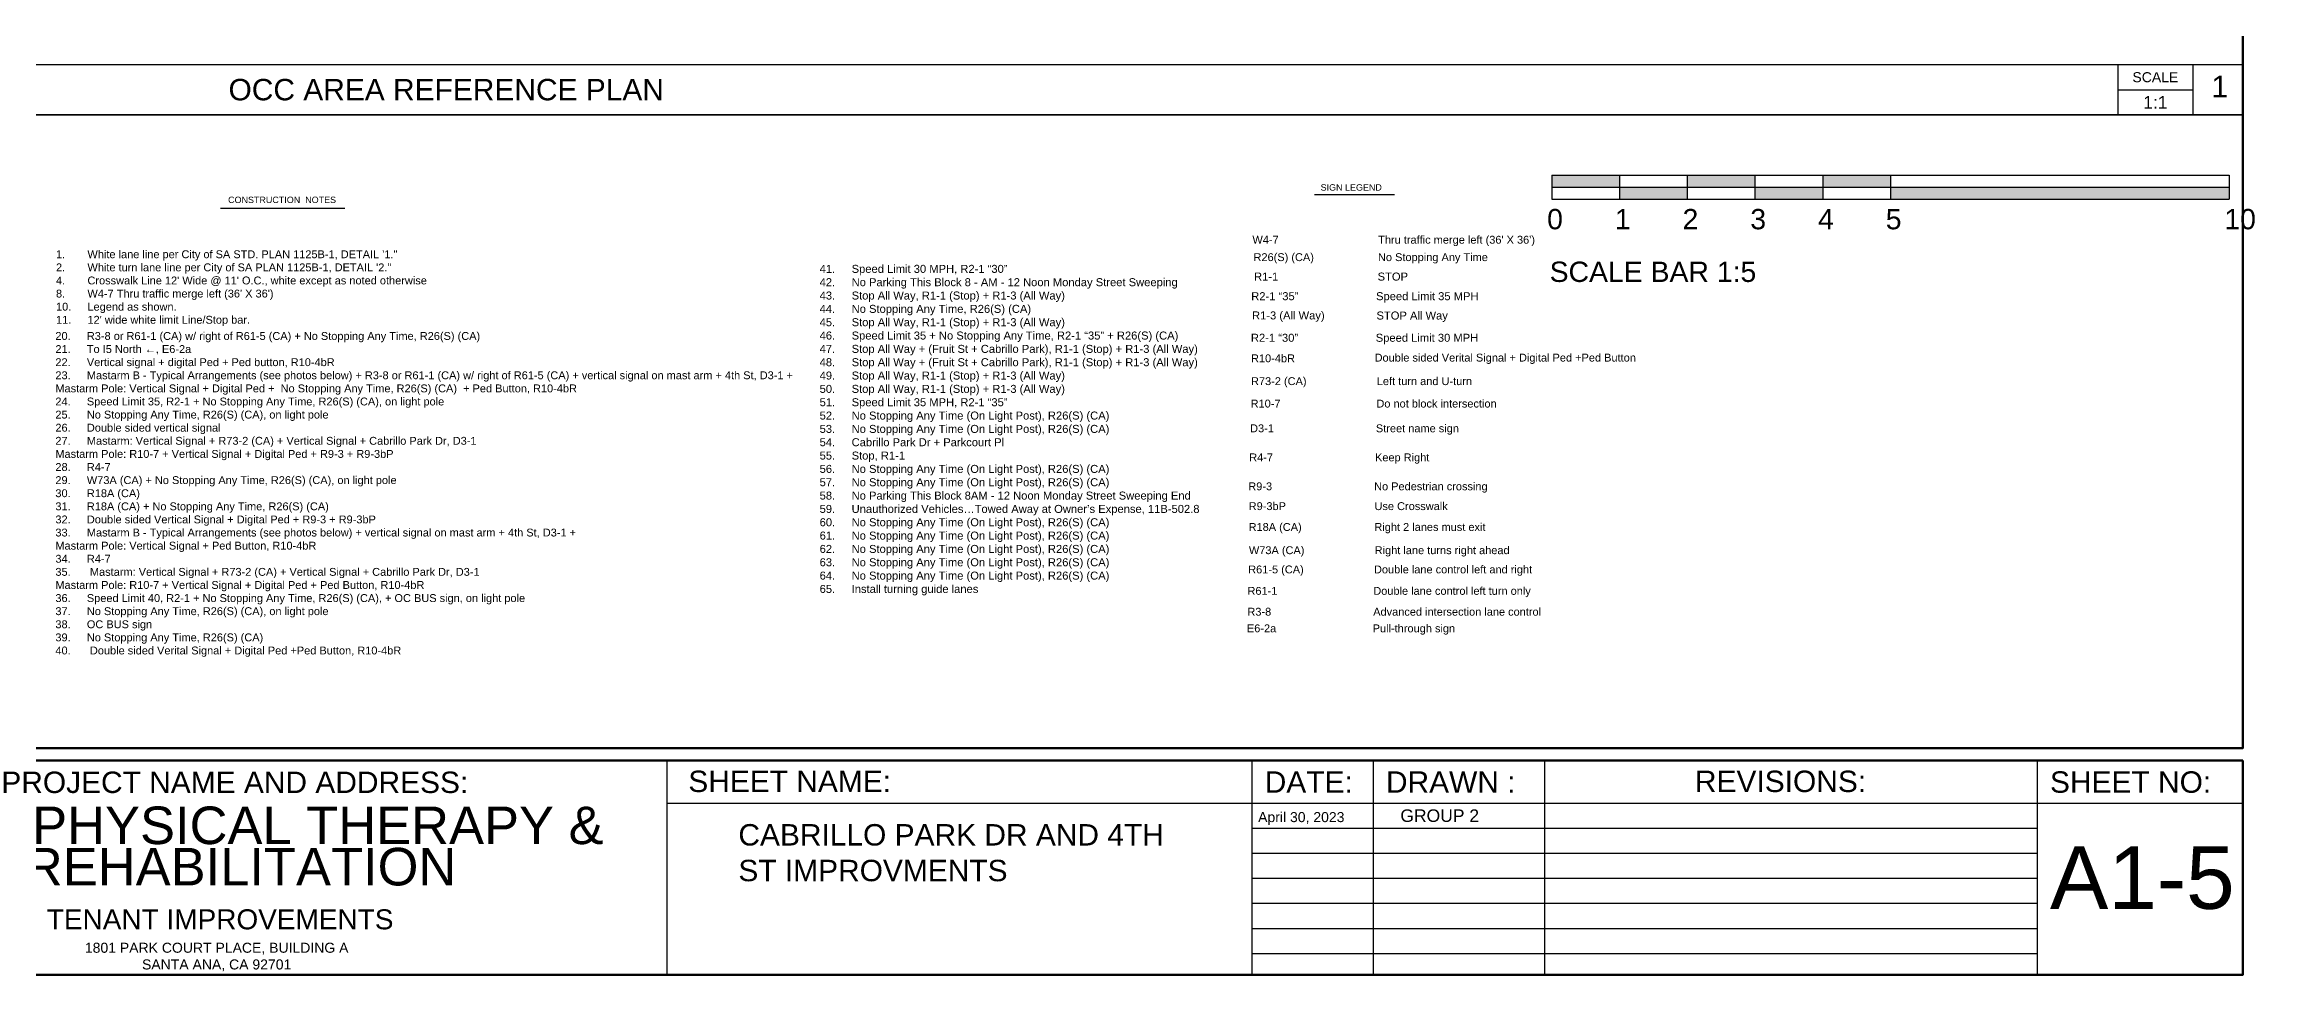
# Paper-space layout 'Layout1' of a CAD drawing. Header units: inches. Extents: x 0 to 36, y 0 to 23.6.
# Drawn here: x 13.95 to 36.02, y 0.09 to 9.38 of the extents above; entities that cross this region are included whole.
import ezdxf

# ---------------------------------------------------------------- set-up
doc = ezdxf.new("R2010")
doc.units = ezdxf.units.IN
doc.header["$MEASUREMENT"] = 0
doc.layers.get('0').update_dxf_attribs({"lineweight": 30})
doc.layers.add('BLOCK TEXT', color=7, linetype='Continuous')
doc.layers.add('C-SIDEWALK-CURB', color=92, linetype='Continuous')
doc.styles.add('Sheet', font='arial.ttf', dxfattribs={"height": 0.375})
doc.styles.get("Standard").update_dxf_attribs({"font": 'arial.ttf'})
doc.styles.add('WORKING', font='arial.ttf')

# ---------------------------------------------------------------- blocks, each defined once
blk = doc.blocks.new('TITLEBLOCK ARCHD24X36')
for p, q in [((35.909, 9.514), (0.031, 9.514)), ((35.909, 9.014), (0.031, 9.014)), ((20.176, 0.428), (20.176, 2.566)), ((26.017, 0.428), (26.017, 2.566)), ((27.227, 0.428), (27.227, 2.566)), ((28.937, 0.428), (28.937, 2.566)), ((33.857, 0.428), (33.857, 2.566)), ((35.909, 0.428), (35.909, 2.566)), ((35.909, 2.138), (20.176, 2.138)), ((33.857, 1.888), (26.017, 1.888)), ((33.857, 1.638), (26.017, 1.638)), ((33.857, 1.388), (26.017, 1.388)), ((33.857, 1.138), (26.017, 1.138)), ((33.857, 0.888), (26.017, 0.888)), ((33.857, 0.638), (26.017, 0.638))]:
    blk.add_line(p, q)
at = {"ltscale": 0.125}
for points in [[(0.031, 23.944), (35.909, 23.944), (35.909, 9.514), (0.031, 9.514)], [(6.23, 9.014), (35.909, 9.014), (35.909, 2.691), (6.23, 2.691)]]:
    blk.add_lwpolyline(points, close=True, dxfattribs=at)
for points in [[(34.659, 9.514), (34.659, 9.014)], [(35.409, 9.514), (35.409, 9.014)], [(34.659, 9.264), (35.409, 9.264)]]:
    blk.add_lwpolyline(points)
at = {"layer": 'BLOCK TEXT', "linetype": 'ByBlock', "lineweight": 100}
for points in [[(0.031, 2.691), (0.031, 23.944), (35.909, 23.944), (35.909, 2.691)], [(35.909, 2.566), (35.909, 0.428), (0.031, 0.428), (0.031, 2.566)]]:
    blk.add_lwpolyline(points, close=True, dxfattribs=at)
at = {"style": 'Sheet'}
for s, width, gutter_width, insert, char_height, attachment_point in [('\\A1;OCC AREA REFERENCE PLAN', 5.40402, 1.069, (17.97, 9.264), 0.21376, 5), ('SCALE', 0.46248, 1.069, (35.034, 9.389), 0.1, 5), ('\\A1;1', 0.21376, 1.069, (35.593, 9.404), 0.2138, 1), ('PROJECT NAME AND ADDRESS:', 5.25336, 1.069, (15.859, 2.348), 0.21376, 5), ('SHEET NAME:', 2.63324, 1.069, (20.387, 2.466), 0.21376, 1), ('DATE:', 1.77221, 1.069, (26.142, 2.459), 0.2138, 1), ('DRAWN :', 1.77221, 1.069, (27.352, 2.459), 0.2138, 1), ('REVISIONS:', 1.77221, 1.069, (30.437, 2.466), 0.2138, 1), ('SHEET NO:', 1.77221, 1.069, (33.982, 2.459), 0.2138, 1), ('\\A1;CABRILLO PARK DR AND 4TH ST IMPROVMENTS', 4.61987, 1.069, (20.887, 1.932), 0.21376, 1), ('A1-5', 1.80207, 0.312, (33.982, 1.711), 0.625, 1), ('TENANT IMPROVEMENTS', 5.25336, 1.069, (13.982, 0.98), 0.2, 4), ('1801 PARK COURT PLACE, BUILDING A\\PSANTA ANA, CA 92701 ', 5.25336, 1.069, (15.678, 0.605), 0.1, 5)]:
    blk.add_mtext_dynamic_manual_height_columns(s, width=width, gutter_width=gutter_width, heights=[0], dxfattribs=dict(at, insert=insert, char_height=char_height, attachment_point=attachment_point))
at = {"insert": (35.034, 9.139), "char_height": 0.125, "attachment_point": 5, "style": 'Sheet'}
blk.add_mtext('1:1', dxfattribs=at)
at = {"insert": (15.917, 1.711), "char_height": 0.375, "attachment_point": 5, "line_spacing_factor": 0.66, "style": 'Sheet'}
blk.add_mtext_dynamic_manual_height_columns('APEX PHYSICAL THERAPY & REHABILITATION', width=7.43407, gutter_width=1.069, heights=[0], dxfattribs=at)
at = {"insert": (26.076, 2.052), "char_height": 0.1, "width": 1.98456, "attachment_point": 1, "style": 'Sheet'}
blk.add_mtext('April 30, 2023', dxfattribs=at)
at = {"ltscale": 0.125, "insert": (27.496, 2.079), "char_height": 0.125, "attachment_point": 1, "style": 'Sheet'}
blk.add_mtext_dynamic_manual_height_columns('GROUP 2', width=1.67854, gutter_width=1.875, heights=[0], dxfattribs=at)
blk = doc.blocks.new('SCALE 1_50')
h = blk.add_hatch(color=256)
h.dxf.hatch_style = 1
h.paths.add_polyline_path([(20, -3.5), (20, 0), (0, 0), (0, -3.5)])
h.paths.add_polyline_path([(40, -3.5), (20, -3.5), (20, -7), (40, -7)])
h.paths.add_polyline_path([(60, 0), (40, 0), (40, -3.5), (60, -3.5)])
h.paths.add_polyline_path([(60, -7), (80, -7), (80, -3.5), (60, -3.5)])
h.paths.add_polyline_path([(100, 0), (80, 0), (80, -3.5), (100, -3.5)])
h.paths.add_polyline_path([(100, -3.5), (100, -7), (200, -7), (200, -3.5)])
for p, q in [((0, 0), (0, -7)), ((0, 0), (200, 0)), ((20, 0), (20, -7)), ((40, 0), (40, -7)), ((60, 0), (60, -7)), ((80, 0), (80, -7)), ((100, 0), (100, -7)), ((200, 0), (200, -7)), ((200, 0), (200, -7)), ((200, 0), (200, -7)), ((200, 0), (200, -7)), ((0, -3.5), (200, -3.5)), ((0, -7), (200, -7))]:
    blk.add_line(p, q)
at = {"char_height": 6, "attachment_point": 1, "style": 'WORKING'}
for s, insert, width in [('0', (-1.38, -9.94), 22.4294), ('1', (18.62, -9.94), 22.4294), ('2', (38.62, -9.94), 22.4294), ('3', (58.62, -9.94), 22.4294), ('4', (78.62, -9.94), 22.4294), ('5', (98.62, -9.94), 22.4294), ('10', (198.62, -9.94), 22.4294), ('SCALE BAR 1:5', (-0.64, -25.49), 448.7344)]:
    blk.add_mtext(s, dxfattribs=dict(at, insert=insert, width=width))

psp = doc.layouts.get("Layout1")

# ---------------------------------------------------------------- linework, layer by layer
at = {"layer": 'C-SIDEWALK-CURB', "color": 7}
for p, q in [((15.705, 7.747), (16.946, 7.747)), ((26.629, 7.882), (27.425, 7.882))]:
    psp.add_line(p, q, dxfattribs=at)

# ---------------------------------------------------------------- block references
psp.add_blockref('TITLEBLOCK ARCHD24X36', (-0.011, -0.335))
at = {"xscale": 0.03380825986332073, "yscale": 0.03380825986332073, "zscale": 0.03380825986332073}
psp.add_blockref('SCALE 1_50', (28.997, 8.075), dxfattribs=at)

# ---------------------------------------------------------------- texts
at = {"color": 7, "linetype": 'Continuous', "attachment_point": 1}
for s, insert, char_height, width in [("W4-7 ^I^I^I^IThru traffic merge left (36' X 36')", (26.008, 7.471), 0.07849, 3.16826), ('R26(S) (CA)                     No Stopping Any Time ', (26.019, 7.297), 0.07849, 2.96028), ('41.^ISpeed Limit 30 MPH, R2-1 “30” \\P42.^INo Parking This Block 8 - AM - 12 Noon Monday Street Sweeping\\P43.^IStop All Way, R1-1 (Stop) + R1-3 (All Way)\\P44.^INo Stopping Any Time, R26(S) (CA)\\P45.^IStop All Way, R1-1 (Stop) + R1-3 (All Way)\\P46.^ISpeed Limit 35 + No Stopping Any Time, R2-1 “35” + R26(S) (CA)\\P47.^IStop All Way + (Fruit St + Cabrillo Park), R1-1 (Stop) + R1-3 (All Way)\\P48.^IStop All Way + (Fruit St + Cabrillo Park), R1-1 (Stop) + R1-3 (All Way)\\P49.^IStop All Way, R1-1 (Stop) + R1-3 (All Way)\\P50.^IStop All Way, R1-1 (Stop) + R1-3 (All Way)\\P51.^ISpeed Limit 35 MPH, R2-1 “35”\\P52.^INo Stopping Any Time (On Light Post), R26(S) (CA)\\P53.^INo Stopping Any Time (On Light Post), R26(S) (CA)\\P54.^ICabrillo Park Dr + Parkcourt Pl\\P55.^IStop, R1-1\\P56.^INo Stopping Any Time (On Light Post), R26(S) (CA)\\P57.^INo Stopping Any Time (On Light Post), R26(S) (CA)\\P58.^INo Parking This Block 8AM - 12 Noon Monday Street Sweeping End\\P59.^IUnauthorized Vehicles…Towed Away at Owner’s Expense, 11B-502.8\\P60.^INo Stopping Any Time (On Light Post), R26(S) (CA)\\P61.^INo Stopping Any Time (On Light Post), R26(S) (CA)\\P62.^INo Stopping Any Time (On Light Post), R26(S) (CA)\\P63.^INo Stopping Any Time (On Light Post), R26(S) (CA)\\P64.^INo Stopping Any Time (On Light Post), R26(S) (CA)\\P65.^IInstall turning guide lanes', (21.687, 7.181), 0.07988, 6.25398), ('R1-1                                STOP', (26.024, 7.104), 0.07988, 2.48971), ('R2-1 “35”                         Speed Limit 35 MPH', (25.996, 6.908), 0.07988, 4.14587), ('R1-3 (All Way)\\P', (26.004, 6.716), 0.07988, 0.74927), ('^I                              STOP All Way', (25.997, 6.715), 0.07988, 2.48971), ('R2-1 “30”                         Speed Limit 30 MPH', (25.993, 6.493), 0.07988, 4.14587), ('R10-4bR', (25.994, 6.287), 0.0785, 0.4513), ('Double sided Verital Signal + Digital Ped +Ped Button', (27.228, 6.294), 0.07849, 2.72366), ('R73-2 (CA)^I^I^ILeft turn and U-turn', (25.994, 6.059), 0.07849, 4.54152), ('R10-7^I^I^I^IDo not block intersection', (25.99, 5.835), 0.07849, 3.84176), ('D3-1^I^I^I^IStreet name sign', (25.985, 5.588), 0.07849, 3.14379), ('R4-7^I^I^I^IKeep Right', (25.976, 5.298), 0.07849, 2.58897), ('R9-3^I^I^I^INo Pedestrian crossing', (25.967, 5.009), 0.07849, 3.04268), ('R9-3bP ^I^I^IUse Crosswalk', (25.971, 4.811), 0.07849, 2.84721), ('R18A (CA)^I^I^IRight 2 lanes must exit', (25.97, 4.603), 0.07849, 3.03454), ('W73A (CA)^I^I^IRight lane turns right ahead', (25.973, 4.371), 0.07849, 2.86495), ('R61-5 (CA)^I^I^IDouble lane control left and right', (25.966, 4.179), 0.07849, 3.32015), ('R3-8 ^I^I^I^IAdvanced intersection lane control', (25.958, 3.757), 0.07849, 3.55135), ('R61-1 ^I^I^IDouble lane control left turn only', (25.959, 3.965), 0.07849, 3.48267), ('E6-2a^I^I^I^IPull-through sign', (25.953, 3.591), 0.07849, 3.64598)]:
    psp.add_mtext(s, dxfattribs=dict(at, insert=insert, char_height=char_height, width=width))
at = {"layer": 'C-SIDEWALK-CURB', "color": 7, "linetype": 'Continuous', "attachment_point": 1}
for s, insert, char_height, width in [('SIGN LEGEND ', (26.689, 7.986), 0.06403, 9.28385), ('CONSTRUCTION  NOTES', (15.781, 7.862), 0.06403, 9.28385), ('1.^IWhite lane line per City of SA STD. PLAN 1125B-1, DETAIL \'1."\\P2.^IWhite turn lane line per City of SA PLAN 1125B-1, DETAIL \'2."\\P4.^ICrosswalk Line 12\' Wide @ 11\' O.C., white except as noted otherwise\\P8.^IW4-7 Thru traffic merge left (36\' X 36\')\\P10.^ILegend as shown.\\P11.^I12\' wide white limit Line/Stop bar.', (14.063, 7.326), 0.07849, 11.38126), ('\\P20.^IR3-8 or R61-1 (CA) w/ right of R61-5 (CA) + No Stopping Any Time, R26(S) (CA) \\P21.^ITo I5 North ←, E6-2a\\P22.^IVertical signal + digital Ped + Ped button, R10-4bR\\P23.^IMastarm B - Typical Arrangements (see photos below) + R3-8 or R61-1 (CA) w/ right of R61-5 (CA) + vertical signal on mast arm + 4th St, D3-1 + \\PMastarm Pole: Vertical Signal + Digital Ped +  No Stopping Any Time, R26(S) (CA)  + Ped Button, R10-4bR\\P24.^ISpeed Limit 35, R2-1 + No Stopping Any Time, R26(S) (CA), on light pole\\P25.^INo Stopping Any Time, R26(S) (CA), on light pole\\P26.^IDouble sided vertical signal\\P27.^IMastarm: Vertical Signal + R73-2 (CA) + Vertical Signal + Cabrillo Park Dr, D3-1 \\PMastarm Pole: R10-7 + Vertical Signal + Digital Ped + R9-3 + R9-3bP \\P28.^IR4-7\\P29.^IW73A (CA) + No Stopping Any Time, R26(S) (CA), on light pole\\P30.^IR18A (CA)\\P31.^IR18A (CA) + No Stopping Any Time, R26(S) (CA)\\P32.^IDouble sided Vertical Signal + Digital Ped + R9-3 + R9-3bP \\P33.^IMastarm B - Typical Arrangements (see photos below) + vertical signal on mast arm + 4th St, D3-1 + \\PMastarm Pole: Vertical Signal + Ped Button, R10-4bR\\P34.^IR4-7\\P35.^I Mastarm: Vertical Signal + R73-2 (CA) + Vertical Signal + Cabrillo Park Dr, D3-1 \\PMastarm Pole: R10-7 + Vertical Signal + Digital Ped + Ped Button, R10-4bR\\P36.^ISpeed Limit 40, R2-1 + No Stopping Any Time, R26(S) (CA), + OC BUS sign, on light pole\\P37.^INo Stopping Any Time, R26(S) (CA), on light pole\\P38.^IOC BUS sign\\P39.^INo Stopping Any Time, R26(S) (CA)\\P40.^I Double sided Verital Signal + Digital Ped +Ped Button, R10-4bR', (14.057, 6.641), 0.078492, 11.38126)]:
    psp.add_mtext(s, dxfattribs=dict(at, insert=insert, char_height=char_height, width=width))

doc.saveas('drawing.dxf')
